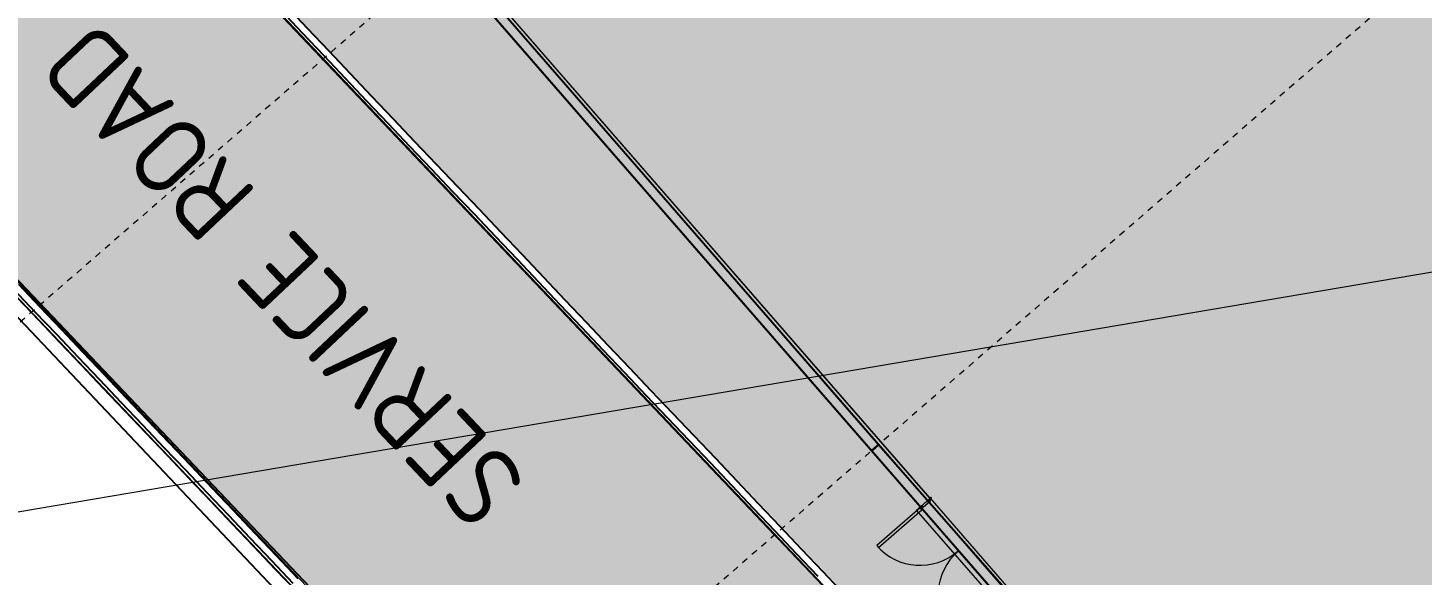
# Model space of a CAD drawing. Header units: metres. Extents: x 507649 to 508899, y 6966965 to 6967377.
# Drawn here: x 507768.27 to 507790.6, y 6967175.13 to 6967183.9 of the extents above; entities that cross this region are included whole.
import ezdxf

# ---------------------------------------------------------------- set-up
doc = ezdxf.new("R2010")
doc.units = ezdxf.units.M
doc.linetypes.add('Grid Line', pattern=[2.1, 1.2, -0.3, 0.3, -0.3])
doc.linetypes.add('Overhead', pattern=[0.004, 0.0025, -0.0015])
doc.layers.get('DEFPOINTS').update_dxf_attribs({"color": 11})
doc.layers.add('_PROP-BDY', color=6, linetype='Continuous', plot=False)
for name, color, linetype, lineweight in [('A-DETL', 252, 'Continuous', 15), ('A-DOOR', 252, 'Continuous', 5), ('A-DOOR-FRAM', 252, 'Continuous', 5), ('A-FLOR', 252, 'Continuous', 5), ('A-FLOR-OVHD', 252, 'Overhead', 5), ('A-WALL', 252, 'Continuous', 5), ('A-WALL-FNSH', 252, 'Continuous', 5), ('D_UG_PIPES', 252, 'EXIST_SWD', 0)]:
    doc.layers.add(name, color=color, linetype=linetype, lineweight=lineweight)
for name, color, linetype in [('C_ARCH_BUILDING_OUTLINE', 5, 'Continuous'), ('C_TEXT_2.5', 7, 'Continuous'), ('EWS_BATTER TOP', 30, 'EARTHWORKS_Batter Ticks 1'), ('HATCH_PAVEMENT_CARPARK', 254, 'Continuous'), ('KRB_LIP', 6, 'Continuous'), ('PAV_CREST SAG', 2, 'Continuous')]:
    doc.layers.add(name, color=color, linetype=linetype)
doc.layers.add('C_HATCH_PR_BUILDING', color=7, linetype='Continuous', true_color=0xffffff)
doc.layers.add('HATCH_PAVEMENT_FOOTPATH', color=7, linetype='Continuous', true_color=0xffe8a3)
doc.layers.add('G-ANNO-TEXT', color=47, linetype='Continuous', lineweight=5, plot=False)
doc.layers.add('S-GRID', color=47, linetype='Continuous', lineweight=5, plot=False)
doc.styles.add('Arial_1', font='ISOCP.shx', dxfattribs={"height": 360})
doc.styles.get("Standard").update_dxf_attribs({"font": 'ARIALN.TTF'})
doc.linetypes.add('EARTHWORKS_Batter Ticks 1', pattern='A,0.5,[9,ISOCP.shx,S=1,R=0,X=0,Y=0],3,[9,ISOCP.shx,S=0.5,R=0,X=0,Y=0],2.5', length=6)
doc.linetypes.add('EXIST_SWD', pattern='A,5,-2.5,5,-2,["SWD",Standard,S=2.5,R=0,X=0,Y=-1.25],-8,5,-2.5,5,-2.5', length=37.5)

# ---------------------------------------------------------------- blocks, each defined once
blk = doc.blocks.new('XD_HATCH')
at = {"layer": 'C_HATCH_PR_BUILDING'}
h = blk.add_hatch(color=256, dxfattribs=at)
h.dxf.hatch_style = 1
h.paths.add_polyline_path([(507766.711, 6967255.442), (507736.522, 6967229.203), (507736.707, 6967228.989), (507736.687, 6967228.971), (507782.566, 6967176.226), (507795.661, 6967161.161), (507797.004, 6967162.328), (507817.315, 6967142.708), (507816.19, 6967141.318), (507902.111, 6967071.732), (507911.801, 6967083.72), (507919.918, 6967093.76), (507927.265, 6967102.833), (507888.211, 6967134.462), (507891.102, 6967138.268), (507841.624, 6967217.742), (507824.766, 6967203.095), (507829.311, 6967190.607), (507825.752, 6967187.514), (507795.494, 6967222.404)])
at = {"layer": 'HATCH_PAVEMENT_CARPARK'}
h = blk.add_hatch(color=256, dxfattribs=at)
h.dxf.hatch_style = 1
edge = h.paths.add_edge_path()
edge.add_arc((507820.003, 6967266.085), 90.985, 212.49045, 214.43315, ccw=False)
edge.add_line((507743.26, 6967217.211), (507739.398, 6967223.586))
edge.add_line((507739.398, 6967223.586), (507735.794, 6967229.354))
edge.add_arc((507741.735, 6967233.063), 7.004, 130.4092, 211.9744, ccw=False)
edge.add_line((507737.195, 6967238.395), (507750.654, 6967250.094))
edge.add_line((507750.654, 6967250.094), (507741.05, 6967244.042))
edge.add_line((507741.05, 6967244.042), (507736.887, 6967241.488))
edge.add_line((507736.887, 6967241.488), (507736.596, 6967241.375))
edge.add_line((507736.596, 6967241.375), (507734.55, 6967240.12))
edge.add_line((507734.55, 6967240.12), (507731.321, 6967238.12))
edge.add_line((507731.321, 6967238.12), (507725.641, 6967234.654))
edge.add_line((507725.641, 6967234.654), (507731.043, 6967225.636))
edge.add_line((507731.043, 6967225.636), (507734.314, 6967220.406))
edge.add_line((507734.314, 6967220.406), (507740.71, 6967210.555))
edge.add_arc((507792.018, 6967243.469), 60.957, 212.67978, 223.00419)
edge.add_line((507747.44, 6967201.893), (507760.817, 6967187.542))
edge.add_line((507760.817, 6967187.542), (507809.449, 6967136.334))
edge.add_line((507809.449, 6967136.334), (507818.102, 6967127.228))
edge.add_line((507818.102, 6967127.228), (507823.852, 6967121.378))
edge.add_line((507823.852, 6967121.378), (507824.492, 6967120.745))
edge.add_arc((508006.447, 6967303.151), 257.643, 225.07103, 227.49079)
edge.add_line((507832.355, 6967113.225), (507846.232, 6967101.068))
edge.add_line((507846.232, 6967101.068), (507853.401, 6967095.287))
edge.add_line((507853.401, 6967095.287), (507861.259, 6967089.103))
edge.add_line((507861.259, 6967089.103), (507875.892, 6967078.04))
edge.add_line((507875.892, 6967078.04), (507894.996, 6967066.105))
edge.add_line((507894.996, 6967066.105), (507898.306, 6967064.422))
edge.add_arc((507903.258, 6967076.442), 13, 247.607, 320.5781)
edge.add_line((507913.301, 6967068.186), (507923.209, 6967080.381))
edge.add_line((507923.209, 6967080.381), (507928.884, 6967087.367))
edge.add_line((507928.884, 6967087.367), (507934.503, 6967094.285))
edge.add_arc((507925.6, 6967101.304), 11.338, 321.7466, 356.9562)
edge.add_arc((507925.051, 6967101.301), 11.886, 357.1121, 390.6511)
edge.add_line((507935.276, 6967107.361), (507928.355, 6967118.419))
edge.add_arc((507932.593, 6967121.072), 5, 172.2504, 212.042, ccw=False)
edge.add_line((507927.638, 6967121.746), (507927.905, 6967123.707))
edge.add_line((507927.905, 6967123.707), (507927.905, 6967123.707))
edge.add_line((507927.905, 6967123.707), (507928.222, 6967126.036))
edge.add_line((507928.222, 6967126.036), (507922.15, 6967126.731))
edge.add_line((507922.15, 6967126.731), (507921.982, 6967124.77))
edge.add_line((507921.982, 6967124.77), (507922.008, 6967120.889))
edge.add_arc((507933.653, 6967120.754), 11.645, 179.3346, 190.5058)
edge.add_arc((507935.181, 6967121.115), 13.214, 190.8395, 200.6804)
edge.add_arc((507934.907, 6967121.234), 13.001, 201.5983, 211.6011)
edge.add_line((507923.833, 6967114.422), (507928.422, 6967107.084))
edge.add_arc((507919.474, 6967101.5), 10.548, 18.5241, 31.9651, ccw=False)
edge.add_line((507929.475, 6967104.851), (507929.787, 6967103.654))
edge.add_line((507929.787, 6967103.654), (507929.949, 6967102.428))
edge.add_arc((507919.973, 6967101.735), 10, -10.2075, 3.9733, ccw=False)
edge.add_arc((507921.309, 6967101.319), 8.612, 334.462, 350.9422, ccw=False)
edge.add_line((507929.08, 6967097.606), (507928.501, 6967096.513))
edge.add_line((507928.501, 6967096.513), (507927.791, 6967095.501))
edge.add_line((507927.791, 6967095.501), (507924.256, 6967091.166))
edge.add_line((507924.256, 6967091.166), (507918.568, 6967084.191))
edge.add_line((507918.568, 6967084.191), (507911.58, 6967075.614))
edge.add_line((507911.58, 6967075.614), (507910.645, 6967074.541))
edge.add_line((507910.645, 6967074.541), (507910.131, 6967074.048))
edge.add_line((507910.131, 6967074.048), (507909.863, 6967073.813))
edge.add_line((507909.863, 6967073.813), (507909.587, 6967073.587))
edge.add_line((507909.587, 6967073.587), (507909.304, 6967073.367))
edge.add_line((507909.304, 6967073.367), (507909.013, 6967073.157))
edge.add_line((507909.013, 6967073.157), (507908.416, 6967072.764))
edge.add_line((507908.416, 6967072.764), (507907.795, 6967072.408))
edge.add_line((507907.795, 6967072.408), (507907.154, 6967072.091))
edge.add_line((507907.154, 6967072.091), (507906.825, 6967071.948))
edge.add_line((507906.825, 6967071.948), (507906.493, 6967071.814))
edge.add_line((507906.493, 6967071.814), (507905.816, 6967071.577))
edge.add_line((507905.816, 6967071.577), (507905.127, 6967071.382))
edge.add_line((507905.127, 6967071.382), (507904.429, 6967071.208))
edge.add_line((507904.429, 6967071.208), (507903.012, 6967071.034))
edge.add_line((507903.012, 6967071.034), (507901.581, 6967071.056))
edge.add_line((507901.581, 6967071.056), (507900.489, 6967071.127))
edge.add_line((507900.489, 6967071.127), (507899.41, 6967071.292))
edge.add_line((507899.41, 6967071.292), (507898.989, 6967071.383))
edge.add_line((507898.989, 6967071.383), (507898.134, 6967071.614))
edge.add_line((507898.134, 6967071.614), (507897.297, 6967071.904))
edge.add_line((507897.297, 6967071.904), (507895.368, 6967072.947))
edge.add_line((507895.368, 6967072.947), (507879.298, 6967082.987))
edge.add_line((507879.298, 6967082.987), (507866.995, 6967092.289))
edge.add_line((507866.995, 6967092.289), (507856.54, 6967100.453))
edge.add_line((507856.54, 6967100.453), (507836.168, 6967117.777))
edge.add_line((507836.168, 6967117.777), (507828.863, 6967124.875))
edge.add_line((507828.863, 6967124.875), (507821.037, 6967132.845))
edge.add_line((507821.037, 6967132.845), (507813.741, 6967140.457))
edge.add_line((507813.741, 6967140.457), (507815.658, 6967142.761))
edge.add_line((507815.658, 6967142.761), (507797.065, 6967160.683))
edge.add_line((507797.065, 6967160.683), (507795.715, 6967159.508))
edge.add_line((507795.715, 6967159.508), (507754.472, 6967202.936))
edge.add_line((507754.472, 6967202.936), (507751.459, 6967206.268))
edge.add_arc((507819.868, 6967266.093), 90.877, 214.4857, 221.17028, ccw=False)
at = {"layer": 'HATCH_PAVEMENT_FOOTPATH'}
h = blk.add_hatch(color=256, dxfattribs=at)
h.dxf.hatch_style = 1
h.paths.add_polyline_path([(507816.19, 6967141.318), (507817.315, 6967142.708), (507797.004, 6967162.328), (507795.661, 6967161.161), (507782.566, 6967176.226), (507736.687, 6967228.971), (507736.707, 6967228.989), (507736.521, 6967229.201), (507736.245, 6967228.918), (507736.554, 6967228.404), (507736.811, 6967227.975), (507737.068, 6967227.546), (507737.326, 6967227.118), (507737.583, 6967226.689), (507737.846, 6967226.25), (507738.098, 6967225.832), (507738.355, 6967225.403), (507738.613, 6967224.974), (507738.87, 6967224.546), (507739.128, 6967224.117), (507739.435, 6967223.606), (507739.647, 6967223.266), (507739.913, 6967222.842), (507740.178, 6967222.419), (507740.444, 6967221.995), (507740.709, 6967221.571), (507740.974, 6967221.147), (507741.24, 6967220.723), (507741.411, 6967220.45), (507741.505, 6967220.3), (507741.77, 6967219.876), (507742.035, 6967219.452), (507742.301, 6967219.028), (507742.566, 6967218.604), (507742.831, 6967218.18), (507743.096, 6967217.756), (507743.387, 6967217.291), (507743.629, 6967216.913), (507743.901, 6967216.494), (507744.224, 6967216), (507744.45, 6967215.66), (507744.728, 6967215.246), (507745.084, 6967214.723), (507745.292, 6967214.422), (507745.577, 6967214.012), (507745.865, 6967213.604), (507746.155, 6967213.198), (507746.447, 6967212.793), (507746.741, 6967212.39), (507747.038, 6967211.989), (507747.337, 6967211.589), (507747.638, 6967211.19), (507747.941, 6967210.794), (507748.246, 6967210.399), (507748.554, 6967210.006), (507748.863, 6967209.614), (507749.175, 6967209.224), (507749.489, 6967208.836), (507749.805, 6967208.45), (507750.123, 6967208.065), (507750.444, 6967207.683), (507750.766, 6967207.301), (507751.091, 6967206.922), (507751.417, 6967206.545), (507751.571, 6967206.368), (507751.748, 6967206.173), (507752.418, 6967205.431), (507753.089, 6967204.689), (507753.759, 6967203.947), (507754.582, 6967203.038), (507755.112, 6967202.479), (507755.8, 6967201.754), (507756.489, 6967201.029), (507757.178, 6967200.304), (507757.866, 6967199.579), (507758.555, 6967198.854), (507758.732, 6967198.667), (507759.244, 6967198.129), (507759.932, 6967197.404), (507760.621, 6967196.679), (507761.31, 6967195.953), (507761.998, 6967195.228), (507762.687, 6967194.503), (507763.375, 6967193.778), (507764.064, 6967193.053), (507764.753, 6967192.328), (507765.276, 6967191.777), (507765.441, 6967191.603), (507766.13, 6967190.878), (507766.819, 6967190.153), (507767.507, 6967189.428), (507768.196, 6967188.702), (507768.885, 6967187.977), (507769.573, 6967187.252), (507770.262, 6967186.527), (507770.951, 6967185.802), (507771.639, 6967185.077), (507772.328, 6967184.352), (507773.016, 6967183.627), (507773.705, 6967182.902), (507774.394, 6967182.176), (507775.082, 6967181.451), (507775.771, 6967180.726), (507776.46, 6967180.001), (507777.148, 6967179.276), (507777.837, 6967178.551), (507778.526, 6967177.826), (507779.214, 6967177.101), (507779.903, 6967176.376), (507780.591, 6967175.651), (507781.28, 6967174.925), (507781.969, 6967174.2), (507782.657, 6967173.475), (507783.346, 6967172.75), (507784.035, 6967172.025), (507784.723, 6967171.3), (507785.412, 6967170.575), (507786.101, 6967169.85), (507786.789, 6967169.125), (507787.478, 6967168.399), (507788.166, 6967167.674), (507788.855, 6967166.949), (507789.544, 6967166.224), (507790.232, 6967165.499), (507790.921, 6967164.774), (507791.61, 6967164.049), (507792.298, 6967163.324), (507792.987, 6967162.599), (507793.676, 6967161.874), (507794.364, 6967161.148), (507795.053, 6967160.423), (507795.725, 6967159.716), (507796.281, 6967160.199), (507797.07, 6967160.886), (507797.235, 6967160.727), (507797.955, 6967160.033), (507798.675, 6967159.339), (507799.395, 6967158.645), (507800.115, 6967157.951), (507800.835, 6967157.257), (507801.555, 6967156.563), (507802.275, 6967155.869), (507802.995, 6967155.175), (507803.715, 6967154.481), (507804.435, 6967153.787), (507805.155, 6967153.093), (507805.875, 6967152.399), (507806.595, 6967151.705), (507807.315, 6967151.011), (507808.035, 6967150.317), (507808.755, 6967149.623), (507809.475, 6967148.929), (507810.195, 6967148.235), (507810.915, 6967147.541), (507811.635, 6967146.847), (507812.355, 6967146.153), (507813.074, 6967145.459), (507813.794, 6967144.765), (507814.514, 6967144.071), (507815.234, 6967143.377), (507815.861, 6967142.774), (507815.606, 6967142.459), (507814.977, 6967141.681), (507814.348, 6967140.904), (507813.941, 6967140.466), (507814.091, 6967140.308), (507816.88, 6967137.44), (507817.569, 6967136.715), (507818.257, 6967135.99), (507818.946, 6967135.265), (507819.635, 6967134.54), (507820.323, 6967133.815), (507821.145, 6967132.95), (507821.708, 6967132.376), (507822.409, 6967131.662), (507823.11, 6967130.949), (507823.81, 6967130.235), (507824.511, 6967129.521), (507825.211, 6967128.808), (507825.912, 6967128.094), (507826.613, 6967127.381), (507827.313, 6967126.667), (507828.014, 6967125.954), (507828.714, 6967125.24), (507828.968, 6967124.982), (507829.423, 6967124.54), (507830.14, 6967123.843), (507830.858, 6967123.146), (507831.575, 6967122.449), (507832.292, 6967121.752), (507833.009, 6967121.055), (507833.726, 6967120.358), (507834.444, 6967119.662), (507835.161, 6967118.965), (507835.878, 6967118.268), (507836.269, 6967117.888), (507836.608, 6967117.6), (507837.37, 6967116.952), (507838.132, 6967116.304), (507838.893, 6967115.656), (507839.655, 6967115.009), (507840.417, 6967114.361), (507841.179, 6967113.713), (507841.941, 6967113.065), (507842.702, 6967112.417), (507843.464, 6967111.77), (507844.226, 6967111.122), (507844.988, 6967110.474), (507845.75, 6967109.826), (507846.511, 6967109.178), (507847.273, 6967108.531), (507848.035, 6967107.883), (507848.797, 6967107.235), (507849.559, 6967106.587), (507850.32, 6967105.939), (507851.082, 6967105.291), (507851.844, 6967104.644), (507852.606, 6967103.996), (507853.368, 6967103.348), (507854.129, 6967102.7), (507854.891, 6967102.052), (507855.653, 6967101.405), (507856.415, 6967100.757), (507856.635, 6967100.57), (507857.19, 6967100.136), (507857.979, 6967099.52), (507858.767, 6967098.905), (507859.555, 6967098.289), (507860.343, 6967097.674), (507861.131, 6967097.058), (507861.919, 6967096.443), (507862.707, 6967095.827), (507863.496, 6967095.212), (507864.284, 6967094.596), (507865.072, 6967093.981), (507865.86, 6967093.365), (507866.648, 6967092.75), (507867.086, 6967092.408), (507867.439, 6967092.141), (507868.236, 6967091.538), (507869.034, 6967090.935), (507869.832, 6967090.332), (507870.629, 6967089.729), (507871.427, 6967089.126), (507872.225, 6967088.523), (507873.022, 6967087.92), (507873.82, 6967087.317), (507874.618, 6967086.714), (507875.416, 6967086.111), (507876.213, 6967085.508), (507877.011, 6967084.905), (507877.809, 6967084.301), (507878.606, 6967083.698), (507879.394, 6967083.104), (507880.242, 6967082.574), (507881.09, 6967082.045), (507881.938, 6967081.515), (507882.786, 6967080.985), (507883.634, 6967080.455), (507884.482, 6967079.925), (507885.331, 6967079.395), (507886.179, 6967078.865), (507887.027, 6967078.335), (507887.875, 6967077.806), (507888.723, 6967077.276), (507889.571, 6967076.746), (507890.419, 6967076.216), (507890.786, 6967075.987), (507891.267, 6967075.686), (507892.115, 6967075.156), (507892.963, 6967074.626), (507893.811, 6967074.097), (507894.659, 6967073.567), (507895.507, 6967073.037), (507895.932, 6967072.787), (507896.368, 6967072.553), (507896.812, 6967072.337), (507897.264, 6967072.139), (507897.724, 6967071.959), (507898.191, 6967071.798), (507898.393, 6967071.735), (507898.664, 6967071.655), (507899.143, 6967071.532), (507899.625, 6967071.428), (507900.112, 6967071.343), (507900.602, 6967071.277), (507901.094, 6967071.232), (507901.587, 6967071.206), (507902.081, 6967071.2), (507902.575, 6967071.213), (507903.067, 6967071.247), (507903.173, 6967071.258), (507902.299, 6967071.964), (507902.111, 6967071.732)])
blk = doc.blocks.new('XE_SURVEY')
at = {"layer": 'D_UG_PIPES', "flags": 128}
blk.add_lwpolyline([(507737.892, 6967197.608), (507744.682, 6967190.057), (507750.401, 6967182.584), (507757.98, 6967174.424), (507884.183, 6967195.86), (507889.389, 6967187.536), (507894.379, 6967179.773), (507899.818, 6967170.702), (507905.427, 6967161.771), (507910.655, 6967153.582), (507912.402, 6967150.565), (507914.933, 6967149.739), (507917.345, 6967151.31), (507935.804, 6967113.256), (507934.121, 6967111.818), (507934.008, 6967109.306), (507939.529, 6967100.787), (507944.852, 6967091.934), (507946.38, 6967087.343), (507942.682, 6967080.322), (507940.877, 6967073.658)], dxfattribs=at)
blk = doc.blocks.new('25027_BNP_Skygate Play-Sheet - 000101 - SITE PLAN')
at = {"layer": '_PROP-BDY'}
blk.add_line((-2260610.86, 4059443.92), (-2388364.28, 4033725.42), dxfattribs=at)
at = {"layer": 'A-DETL'}
blk.add_line((-2305575.66, 4043846.73), (-2285255.06, 4047981), dxfattribs=at)
at = {"layer": 'A-DOOR'}
for p, q in [((-2306586.41, 4042548.74), (-2306625.91, 4042542.48)), ((-2306625.91, 4042542.48), (-2306481.99, 4041633.81)), ((-2306442.48, 4041640.07), (-2306586.41, 4042548.74)), ((-2306481.99, 4041633.81), (-2306442.48, 4041640.07))]:
    blk.add_line(p, q, dxfattribs=at)
for centre, start, end in [((-2306442.48, 4041640.07), 99.000328, 189.000328), ((-2308261.8, 4041351.9), 9.000328, 99.000328)]:
    blk.add_arc(centre, 920, start, end, dxfattribs=at)
at = {"layer": 'A-DOOR-FRAM'}
for p, q in [((-2306434.09, 4041599.88), (-2306458.78, 4041595.97)), ((-2306434.09, 4041599.88), (-2306458.78, 4041595.97)), ((-2306458.78, 4041595.97), (-2306434.22, 4041440.91)), ((-2306456.5, 4041594.31), (-2306431.8, 4041598.22)), ((-2306456.5, 4041594.31), (-2306431.8, 4041598.22)), ((-2306432.56, 4041443.19), (-2306456.5, 4041594.31)), ((-2306420.75, 4041643.51), (-2306440.51, 4041640.38)), ((-2306420.75, 4041643.51), (-2306440.51, 4041640.38)), ((-2306440.51, 4041640.38), (-2306434.09, 4041599.88)), ((-2306434.09, 4041599.88), (-2306440.51, 4041640.38)), ((-2306438.22, 4041638.72), (-2306422.41, 4041641.22)), ((-2306438.22, 4041638.72), (-2306422.41, 4041641.22)), ((-2306431.8, 4041598.22), (-2306438.22, 4041638.72)), ((-2306438.22, 4041638.72), (-2306431.8, 4041598.22)), ((-2306420.85, 4041631.34), (-2306433.69, 4041629.31)), ((-2306420.85, 4041631.34), (-2306433.69, 4041629.31)), ((-2306433.69, 4041629.31), (-2306433.38, 4041627.33)), ((-2306433.38, 4041627.33), (-2306433.69, 4041629.31)), ((-2306433.38, 4041627.33), (-2306418.56, 4041629.68)), ((-2306433.38, 4041627.33), (-2306418.56, 4041629.68)), ((-2306422.41, 4041641.22), (-2306420.85, 4041631.34)), ((-2306420.85, 4041631.34), (-2306422.41, 4041641.22)), ((-2306418.56, 4041629.68), (-2306420.75, 4041643.51)), ((-2306420.75, 4041643.51), (-2306418.56, 4041629.68)), ((-2306434.22, 4041440.91), (-2306409.53, 4041444.82)), ((-2306434.22, 4041440.91), (-2306409.53, 4041444.82)), ((-2306407.87, 4041447.1), (-2306432.56, 4041443.19)), ((-2306407.87, 4041447.1), (-2306432.56, 4041443.19)), ((-2306409.53, 4041444.82), (-2306403.12, 4041404.32)), ((-2306403.12, 4041404.32), (-2306409.53, 4041444.82)), ((-2306401.45, 4041406.61), (-2306407.87, 4041447.1)), ((-2306407.87, 4041447.1), (-2306401.45, 4041406.61)), ((-2306403.12, 4041404.32), (-2306383.36, 4041407.45)), ((-2306403.12, 4041404.32), (-2306383.36, 4041407.45)), ((-2306385.65, 4041409.11), (-2306401.45, 4041406.61)), ((-2306385.65, 4041409.11), (-2306401.45, 4041406.61)), ((-2306385.55, 4041421.28), (-2306400.37, 4041418.93)), ((-2306385.55, 4041421.28), (-2306400.37, 4041418.93)), ((-2306400.37, 4041418.93), (-2306400.05, 4041416.96)), ((-2306400.05, 4041416.96), (-2306400.37, 4041418.93)), ((-2306400.05, 4041416.96), (-2306387.22, 4041418.99)), ((-2306400.05, 4041416.96), (-2306387.22, 4041418.99)), ((-2306387.22, 4041418.99), (-2306385.65, 4041409.11)), ((-2306385.65, 4041409.11), (-2306387.22, 4041418.99)), ((-2306383.36, 4041407.45), (-2306385.55, 4041421.28)), ((-2306385.55, 4041421.28), (-2306383.36, 4041407.45))]:
    blk.add_line(p, q, dxfattribs=at)
at = {"layer": 'A-FLOR'}
for p, q in [((-2345361.68, 4041875.09), (-2283958.11, 4054367.79)), ((-2294595.29, 4046080.71), (-2302885.4, 4044394.07)), ((-2302885.4, 4044394.07), (-2326173.68, 4039656.02))]:
    blk.add_line(p, q, dxfattribs=at)
at = {"layer": 'A-FLOR-OVHD'}
blk.add_line((-2325995.01, 4038527.95), (-2236242.9, 4052743.81), dxfattribs=at)
at = {"layer": 'A-WALL'}
for p, q in [((-2287520.23, 4044470.11), (-2306404.82, 4041478.97)), ((-2287512.41, 4044420.73), (-2306396.99, 4041429.59)), ((-2294900.14, 4043453.07), (-2305236.29, 4041815.93)), ((-2305270.85, 4041810.45), (-2306428.28, 4041627.13)), ((-2305270.85, 4041810.45), (-2305236.29, 4041815.93)), ((-2305259.41, 4041802.14), (-2305270.85, 4041810.45)), ((-2305237.51, 4041663.86), (-2305259.41, 4041802.14)), ((-2305236.29, 4041815.93), (-2305244.6, 4041804.49)), ((-2305244.6, 4041804.49), (-2305222.7, 4041666.21)), ((-2314577.34, 4040336.4), (-2306428.28, 4041627.13)), ((-2308303.66, 4041413.89), (-2306440.88, 4041708.93)), ((-2306440.88, 4041708.93), (-2306427.93, 4041627.18)), ((-2306428.28, 4041627.13), (-2306396.99, 4041429.59)), ((-2306395.59, 4041420.7), (-2308238.61, 4041128.78)), ((-2306439.39, 4041473.53), (-2308213.28, 4041192.56)), ((-2306404.82, 4041479.01), (-2306437.81, 4041473.78))]:
    blk.add_line(p, q, dxfattribs=at)
at = {"layer": 'A-WALL-FNSH'}
for p, q in [((-2306395.59, 4041420.7), (-2287511, 4044411.84)), ((-2306396.99, 4041429.59), (-2306395.59, 4041420.7))]:
    blk.add_line(p, q, dxfattribs=at)
at = {"layer": 'S-GRID', "linetype": 'Grid Line'}
for p, q in [((-2287379.76, 3996084.94), (-2301291.47, 4083916.73)), ((-2297750.48, 3994442.32), (-2311662.19, 4082274.11)), ((-2325990.24, 4038528.7), (-2226640.2, 4054264.79))]:
    blk.add_line(p, q, dxfattribs=at)
at = {"layer": 'G-ANNO-TEXT', "insert": (-2303001.27, 4047921.08), "char_height": 1250, "width": 15953.5812, "attachment_point": 1, "rotation": 11.356675, "style": 'Arial_1'}
blk.add_mtext('SERVICE ROAD', dxfattribs=at)
blk = doc.blocks.new('XE_ARCH')
at = {"xscale": 0.001, "yscale": 0.001, "zscale": 0.001, "rotation": 121.996}
blk.add_blockref('25027_BNP_Skygate Play-Sheet - 000101 - SITE PLAN', (509988.126, 6971273.77), dxfattribs=at)
at = {"layer": 'DEFPOINTS'}
blk.add_lwpolyline([(507766.713, 6967255.443), (507736.522, 6967229.203), (507795.661, 6967161.161), (507797.005, 6967162.329), (507817.315, 6967142.708), (507816.19, 6967141.319), (507902.084, 6967071.741), (507927.265, 6967102.832), (507888.211, 6967134.463), (507891.284, 6967138.257), (507841.636, 6967217.752), (507824.767, 6967203.096), (507829.281, 6967190.691), (507825.699, 6967187.577), (507766.713, 6967255.443)], dxfattribs=at)
blk = doc.blocks.new('XD_DESIGN BASE_1')
at = {"layer": 'C_ARCH_BUILDING_OUTLINE', "elevation": 5.24}
blk.add_lwpolyline([(507902.095, 6967072.072), (507919.667, 6967093.787), (507918.626, 6967094.631), (507925.899, 6967103.612), (507888.008, 6967134.433), (507891.102, 6967138.268), (507841.557, 6967217.483), (507824.94, 6967203.05), (507829.494, 6967190.536), (507825.676, 6967187.216), (507825.561, 6967187.348), (507766.697, 6967255.23), (507751.828, 6967242.078), (507736.783, 6967229.129), (507754.43, 6967208.841), (507781.975, 6967177.135), (507795.754, 6967161.44), (507797.064, 6967162.579), (507797.288, 6967162.407), (507817.659, 6967142.729), (507816.547, 6967141.356), (507902.095, 6967072.072)], dxfattribs=at)
at = {"layer": 'C_ARCH_BUILDING_OUTLINE'}
blk.add_polyline3d([(507736.687, 6967228.971, 5.19), (507745.146, 6967219.279, 5.19), (507746.37, 6967217.871, 5.19), (507754.234, 6967208.823, 5.19), (507768.143, 6967192.82, 5.19), (507769.367, 6967191.412, 5.19), (507782.566, 6967176.226, 5.19), (507783.803, 6967174.803, 5.19), (507795.661, 6967161.161, 5.19), (507797.004, 6967162.328, 5.19), (507800.245, 6967159.197, 5.19), (507802.403, 6967157.113, 5.19), (507804.136, 6967155.438, 5.19), (507805.478, 6967154.142, 5.19), (507817.315, 6967142.708, 5.19), (507816.19, 6967141.318, 5.19), (507816.927, 6967140.721, 5.19), (507818.377, 6967139.547, 5.19), (507830.216, 6967129.959, 5.19), (507831.666, 6967128.784, 5.19), (507861.059, 6967104.979, 5.19), (507863.254, 6967103.202, 5.19)], dxfattribs=at)
at = {"layer": 'EWS_BATTER TOP'}
blk.add_polyline3d([(507846.103, 6967100.914, 5.086), (507832.222, 6967113.076, 4.994), (507824.351, 6967120.603, 4.94), (507824.351, 6967120.603, 4.94), (507823.71, 6967121.237, 4.94), (507817.959, 6967127.089, 4.985), (507809.304, 6967136.196, 5.048), (507802.418, 6967143.447, 5.098), (507791.219, 6967155.239, 5.017), (507776.471, 6967170.768, 4.91), (507775.851, 6967171.421, 4.91), (507760.671, 6967187.405, 5.021), (507747.294, 6967201.757, 5.119), (507743.722, 6967205.95, 5.086), (507740.542, 6967210.447, 5.053), (507740.542, 6967210.447, 5.053), (507734.144, 6967220.3, 4.982), (507730.872, 6967225.532, 4.921), (507730.871, 6967225.534, 4.921), (507725.521, 6967234.465, 4.517)], dxfattribs=at)
at = {"layer": 'KRB_LIP'}
for points in [[(507858.979, 6967098.438, 4.98), (507851.174, 6967104.69, 4.98), (507843.547, 6967111.161, 4.98), (507836.107, 6967117.864, 4.98), (507828.856, 6967124.8, 4.98), (507821.796, 6967131.971, 4.98), (507813.741, 6967140.457, 5), (507815.6, 6967142.752, 5.03), (507797.015, 6967160.682, 5.034), (507795.665, 6967159.508, 5.016), (507765.167, 6967191.673, 5.015), (507758.623, 6967198.564, 5.008), (507754.472, 6967202.936, 5.008), (507751.459, 6967206.268, 5.008), (507748.088, 6967210.358, 5.008), (507744.961, 6967214.638, 5.008), (507744.961, 6967214.638, 5.008), (507743.26, 6967217.211, 5.008), (507743.26, 6967217.211, 5.008), (507739.306, 6967223.529, 5.015)], [(507846.232, 6967101.068, 4.977), (507832.355, 6967113.225, 4.884), (507824.492, 6967120.745, 4.83), (507824.492, 6967120.745, 4.83), (507823.852, 6967121.378, 4.83), (507818.102, 6967127.228, 4.876), (507809.449, 6967136.334, 4.938), (507802.563, 6967143.585, 4.988), (507791.364, 6967155.376, 4.907), (507776.616, 6967170.906, 4.8), (507775.996, 6967171.559, 4.8), (507760.817, 6967187.542, 4.911), (507747.44, 6967201.893, 5.009), (507743.88, 6967206.073, 4.976), (507740.71, 6967210.555, 4.943), (507740.71, 6967210.555, 4.943), (507734.314, 6967220.406, 4.873), (507731.043, 6967225.636, 4.811), (507726.104, 6967233.882, 4.407), (507725.641, 6967234.654, 4.407)]]:
    blk.add_polyline3d(points, dxfattribs=at)
at = {"layer": 'PAV_CREST SAG'}
for points in [[(507780.929, 6967175.108, 5.166), (507780.585, 6967175.47, 5.166), (507780.241, 6967175.833, 5.165), (507779.897, 6967176.196, 5.165), (507779.553, 6967176.559, 5.165), (507779.209, 6967176.922, 5.165), (507778.865, 6967177.285, 5.165), (507778.521, 6967177.647, 5.165), (507778.177, 6967178.01, 5.165), (507777.833, 6967178.373, 5.165), (507777.489, 6967178.736, 5.165), (507777.145, 6967179.099, 5.165), (507776.801, 6967179.462, 5.165), (507776.457, 6967179.824, 5.165), (507776.113, 6967180.187, 5.165), (507775.769, 6967180.55, 5.165), (507775.425, 6967180.913, 5.165), (507775.081, 6967181.276, 5.165), (507774.737, 6967181.639, 5.165), (507774.393, 6967182.001, 5.165), (507774.049, 6967182.364, 5.165), (507773.705, 6967182.727, 5.165), (507773.361, 6967183.09, 5.165), (507773.017, 6967183.453, 5.165), (507772.673, 6967183.816, 5.165), (507772.329, 6967184.179, 5.165)], [(507780.929, 6967175.108, 5.166), (507780.585, 6967175.47, 5.166), (507780.241, 6967175.833, 5.165), (507779.897, 6967176.196, 5.165), (507779.553, 6967176.559, 5.165), (507779.209, 6967176.922, 5.165), (507778.865, 6967177.285, 5.165), (507778.521, 6967177.647, 5.165), (507778.177, 6967178.01, 5.165), (507777.833, 6967178.373, 5.165), (507777.489, 6967178.736, 5.165), (507777.145, 6967179.099, 5.165), (507776.801, 6967179.462, 5.165), (507776.457, 6967179.824, 5.165), (507776.113, 6967180.187, 5.165), (507775.769, 6967180.55, 5.165), (507775.425, 6967180.913, 5.165), (507775.081, 6967181.276, 5.165), (507774.737, 6967181.639, 5.165), (507774.393, 6967182.001, 5.165), (507774.049, 6967182.364, 5.165), (507773.705, 6967182.727, 5.165), (507773.361, 6967183.09, 5.165), (507773.017, 6967183.453, 5.165), (507772.673, 6967183.816, 5.165), (507772.329, 6967184.179, 5.165)], [(507780.929, 6967175.108, 5.166), (507780.585, 6967175.47, 5.166), (507780.241, 6967175.833, 5.165), (507779.897, 6967176.196, 5.165), (507779.553, 6967176.559, 5.165), (507779.209, 6967176.922, 5.165), (507778.865, 6967177.285, 5.165), (507778.521, 6967177.647, 5.165), (507778.177, 6967178.01, 5.165), (507777.833, 6967178.373, 5.165), (507777.489, 6967178.736, 5.165), (507777.145, 6967179.099, 5.165), (507776.801, 6967179.462, 5.165), (507776.457, 6967179.824, 5.165), (507776.113, 6967180.187, 5.165), (507775.769, 6967180.55, 5.165), (507775.425, 6967180.913, 5.165), (507775.081, 6967181.276, 5.165), (507774.737, 6967181.639, 5.165), (507774.393, 6967182.001, 5.165), (507774.049, 6967182.364, 5.165), (507773.705, 6967182.727, 5.165), (507773.361, 6967183.09, 5.165), (507773.017, 6967183.453, 5.165), (507772.673, 6967183.816, 5.165), (507772.329, 6967184.179, 5.165)], [(507781.353, 6967174.82, 5.166), (507781.009, 6967175.183, 5.166), (507780.665, 6967175.546, 5.166), (507780.321, 6967175.909, 5.165), (507779.977, 6967176.272, 5.165), (507779.633, 6967176.635, 5.165), (507779.289, 6967176.997, 5.165), (507778.945, 6967177.36, 5.165), (507778.601, 6967177.723, 5.165), (507778.257, 6967178.086, 5.165), (507777.913, 6967178.449, 5.165), (507777.569, 6967178.812, 5.165), (507777.225, 6967179.174, 5.165), (507776.881, 6967179.537, 5.165), (507776.537, 6967179.9, 5.165), (507776.193, 6967180.263, 5.165), (507775.849, 6967180.626, 5.165), (507775.505, 6967180.989, 5.165), (507775.161, 6967181.352, 5.165), (507774.817, 6967181.714, 5.165), (507774.473, 6967182.077, 5.165), (507774.129, 6967182.44, 5.165), (507773.785, 6967182.803, 5.165), (507773.441, 6967183.166, 5.165), (507773.097, 6967183.529, 5.165), (507772.753, 6967183.891, 5.165), (507772.409, 6967184.254, 5.165)], [(507781.353, 6967174.82, 5.166), (507781.009, 6967175.183, 5.166), (507780.665, 6967175.546, 5.166), (507780.321, 6967175.909, 5.165), (507779.977, 6967176.272, 5.165), (507779.633, 6967176.635, 5.165), (507779.289, 6967176.997, 5.165), (507778.945, 6967177.36, 5.165), (507778.601, 6967177.723, 5.165), (507778.257, 6967178.086, 5.165), (507777.913, 6967178.449, 5.165), (507777.569, 6967178.812, 5.165), (507777.225, 6967179.174, 5.165), (507776.881, 6967179.537, 5.165), (507776.537, 6967179.9, 5.165), (507776.193, 6967180.263, 5.165), (507775.849, 6967180.626, 5.165), (507775.505, 6967180.989, 5.165), (507775.161, 6967181.352, 5.165), (507774.817, 6967181.714, 5.165), (507774.473, 6967182.077, 5.165), (507774.129, 6967182.44, 5.165), (507773.785, 6967182.803, 5.165), (507773.441, 6967183.166, 5.165), (507773.097, 6967183.529, 5.165), (507772.753, 6967183.891, 5.165), (507772.409, 6967184.254, 5.165)], [(507781.353, 6967174.82, 5.166), (507781.009, 6967175.183, 5.166), (507780.665, 6967175.546, 5.166), (507780.321, 6967175.909, 5.165), (507779.977, 6967176.272, 5.165), (507779.633, 6967176.635, 5.165), (507779.289, 6967176.997, 5.165), (507778.945, 6967177.36, 5.165), (507778.601, 6967177.723, 5.165), (507778.257, 6967178.086, 5.165), (507777.913, 6967178.449, 5.165), (507777.569, 6967178.812, 5.165), (507777.225, 6967179.174, 5.165), (507776.881, 6967179.537, 5.165), (507776.537, 6967179.9, 5.165), (507776.193, 6967180.263, 5.165), (507775.849, 6967180.626, 5.165), (507775.505, 6967180.989, 5.165), (507775.161, 6967181.352, 5.165), (507774.817, 6967181.714, 5.165), (507774.473, 6967182.077, 5.165), (507774.129, 6967182.44, 5.165), (507773.785, 6967182.803, 5.165), (507773.441, 6967183.166, 5.165), (507773.097, 6967183.529, 5.165), (507772.753, 6967183.891, 5.165), (507772.409, 6967184.254, 5.165)], [(507772.604, 6967175.073, 4.975), (507772.259, 6967175.435, 4.977), (507771.915, 6967175.798, 4.98), (507771.571, 6967176.16, 4.982), (507771.226, 6967176.523, 4.985), (507770.882, 6967176.885, 4.987), (507770.538, 6967177.248, 4.99), (507770.193, 6967177.61, 4.992), (507769.849, 6967177.973, 4.995), (507769.505, 6967178.336, 4.997), (507769.16, 6967178.698, 5), (507768.816, 6967179.061, 5.002), (507768.472, 6967179.423, 5.005), (507768.128, 6967179.786, 5.007)], [(507772.604, 6967175.073, 4.975), (507772.259, 6967175.435, 4.977), (507771.915, 6967175.798, 4.98), (507771.571, 6967176.16, 4.982), (507771.226, 6967176.523, 4.985), (507770.882, 6967176.885, 4.987), (507770.538, 6967177.248, 4.99), (507770.193, 6967177.61, 4.992), (507769.849, 6967177.973, 4.995), (507769.505, 6967178.336, 4.997), (507769.16, 6967178.698, 5), (507768.816, 6967179.061, 5.002), (507768.472, 6967179.423, 5.005), (507768.128, 6967179.786, 5.007)], [(507772.524, 6967174.997, 4.975), (507772.18, 6967175.359, 4.977), (507771.835, 6967175.722, 4.98), (507771.491, 6967176.084, 4.982), (507771.147, 6967176.447, 4.985), (507770.802, 6967176.81, 4.987), (507770.458, 6967177.172, 4.99), (507770.114, 6967177.535, 4.992), (507769.769, 6967177.897, 4.995), (507769.425, 6967178.26, 4.997), (507769.081, 6967178.622, 5), (507768.736, 6967178.985, 5.002), (507768.392, 6967179.347, 5.005), (507768.048, 6967179.71, 5.007)], [(507772.524, 6967174.997, 4.975), (507772.18, 6967175.359, 4.977), (507771.835, 6967175.722, 4.98), (507771.491, 6967176.084, 4.982), (507771.147, 6967176.447, 4.985), (507770.802, 6967176.81, 4.987), (507770.458, 6967177.172, 4.99), (507770.114, 6967177.535, 4.992), (507769.769, 6967177.897, 4.995), (507769.425, 6967178.26, 4.997), (507769.081, 6967178.622, 5), (507768.736, 6967178.985, 5.002), (507768.392, 6967179.347, 5.005), (507768.048, 6967179.71, 5.007)], [(507772.58, 6967174.865, 4.934), (507772.236, 6967175.227, 4.936), (507771.892, 6967175.59, 4.939), (507771.547, 6967175.952, 4.941), (507771.203, 6967176.315, 4.944), (507770.859, 6967176.677, 4.946), (507770.515, 6967177.04, 4.949), (507770.17, 6967177.403, 4.951), (507769.826, 6967177.765, 4.954), (507769.482, 6967178.128, 4.956), (507769.137, 6967178.49, 4.959), (507768.793, 6967178.853, 4.961), (507768.449, 6967179.215, 4.964), (507768.104, 6967179.578, 4.966)], [(507772.58, 6967174.865, 4.934), (507772.236, 6967175.227, 4.936), (507771.892, 6967175.59, 4.939), (507771.547, 6967175.952, 4.941), (507771.203, 6967176.315, 4.944), (507770.859, 6967176.677, 4.946), (507770.515, 6967177.04, 4.949), (507770.17, 6967177.403, 4.951), (507769.826, 6967177.765, 4.954), (507769.482, 6967178.128, 4.956), (507769.137, 6967178.49, 4.959), (507768.793, 6967178.853, 4.961), (507768.449, 6967179.215, 4.964), (507768.104, 6967179.578, 4.966)]]:
    blk.add_polyline3d(points, dxfattribs=at)

msp = doc.modelspace()

# ---------------------------------------------------------------- block references
at = {"layer": 'C_TEXT_2.5'}
for name in ['XD_HATCH', 'XE_SURVEY']:
    msp.add_blockref(name, (0, 0), dxfattribs=at)

# ---------------------------------------------------------------- next in the draw order: block references
msp.add_blockref('XE_ARCH', (0, 0), dxfattribs=at)

# ---------------------------------------------------------------- next in the draw order: block references
msp.add_blockref('XD_DESIGN BASE_1', (0, 0), dxfattribs=at)

doc.saveas('drawing.dxf')
